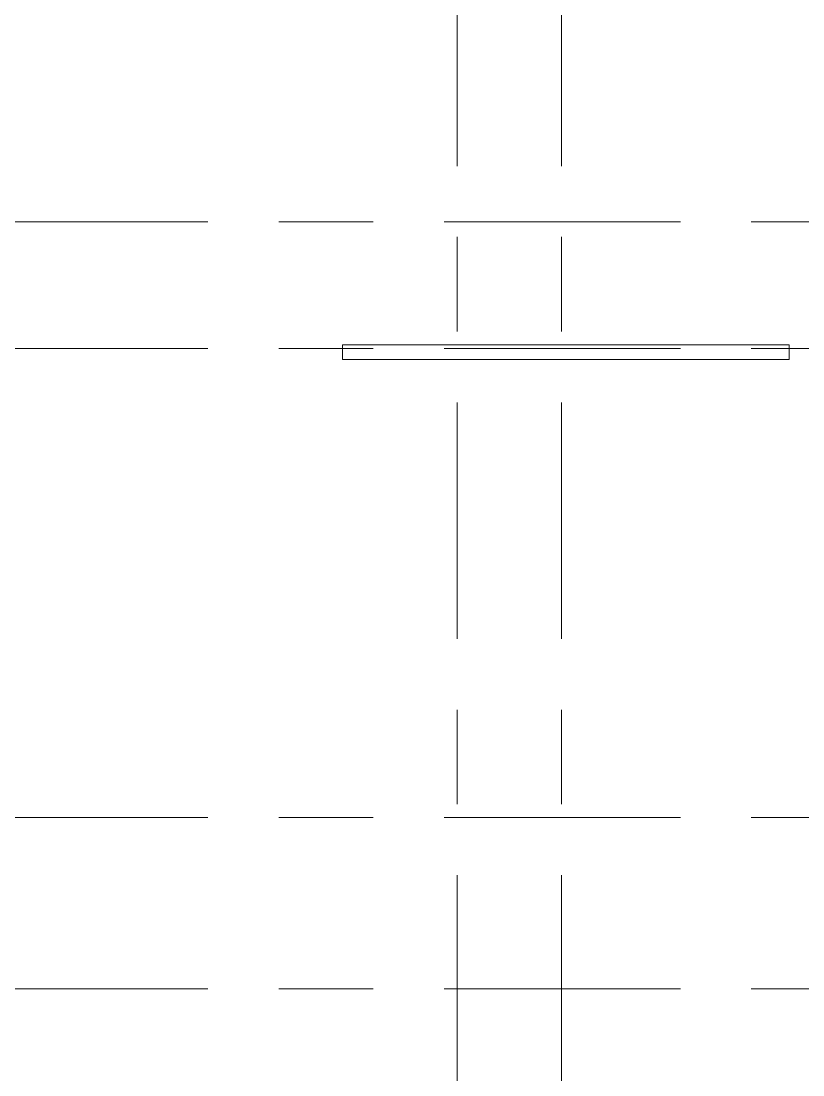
# Model space of a CAD drawing. Header units: millimetres. Extents: x 39486 to 115248, y -1987 to 27400.
# Drawn here: x 57530 to 62783, y 16421 to 23499 of the extents above; entities that cross this region are included whole.
import ezdxf

# ---------------------------------------------------------------- set-up
doc = ezdxf.new("R2010")
doc.units = ezdxf.units.MM
doc.linetypes.add('Осевая', pattern=[3175, 635, -476.25, 1587.5, -476.25])
doc.layers.add('I-FURN-1', color=7, linetype='Continuous', lineweight=9, true_color=0xf0f0f0)
doc.layers.add('Оси-2', color=7, linetype='Осевая', lineweight=9)

# ---------------------------------------------------------------- blocks, each defined once
blk = doc.blocks.new('Стол базовый прямоугольный - 5_1-26427030-План разверток пом_ 2_19_ Этаж 2')
at = {"layer": 'I-FURN-1'}
for p, q in [((1500, 50), (-1500, 50)), ((-1500, 50), (-1500, -50)), ((1500, -50), (1500, 50)), ((-1500, -50), (1500, -50))]:
    blk.add_line(p, q, dxfattribs=at)

msp = doc.modelspace()

# ---------------------------------------------------------------- linework, layer by layer
at = {"layer": 'Оси-2'}
for p, q in [((60460, 11888.7), (60460, 24898.1)), ((61160, 11888.7), (61160, 24898.1)), ((43385.9, 22150), (64280.5, 22150)), ((43385.9, 21300), (64280.5, 21300)), ((43385.9, 18150), (64280.5, 18150)), ((43385.9, 17000), (64280.5, 17000))]:
    msp.add_line(p, q, dxfattribs=at)

# ---------------------------------------------------------------- block references
at = {"layer": 'I-FURN-1', "rotation": 180}
msp.add_blockref('Стол базовый прямоугольный - 5_1-26427030-План разверток пом_ 2_19_ Этаж 2', (61190, 21275), dxfattribs=at)

doc.saveas('drawing.dxf')
